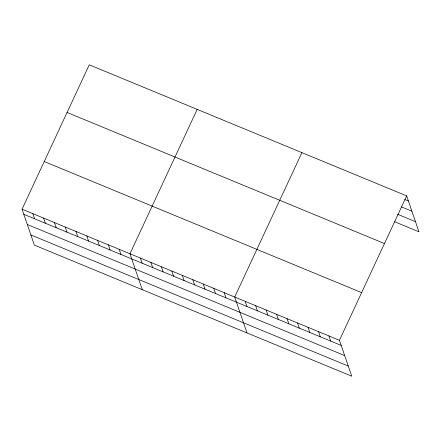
<?xml version="1.0" encoding="UTF-8"?>
<svg xmlns="http://www.w3.org/2000/svg" width="441" height="441" viewBox="0 0 441 441"><rect width="100%" height="100%" fill="white"/><g stroke="black" fill="none" stroke-linecap="round" stroke-linejoin="round"><path stroke-width="0.66" d="M406.657 195.898L339.443 340.287L351.736 376.195L34.343 245.102L22.05 209.194L89.264 64.805L406.657 195.898L418.95 231.806L394.304 221.625M197.177 109.374L129.963 253.768L142.256 289.676M301.914 152.636L234.7 297.025L246.999 332.938M404.717 199.514L408.416 201.041M401.42 206.868L411.894 211.189M397.606 214.271L415.472 221.652M67.082 112.449L384.475 243.548M44.232 161.544L361.62 292.637M22.05 209.194L339.443 340.287M23.808 214.337L341.202 345.43M27.287 224.491L344.675 355.584M30.87 234.948L348.258 366.047M328.964 335.965L330.728 341.102M318.49 331.638L320.254 336.781M308.016 327.31L309.78 332.453M297.543 322.983L299.307 328.126M287.069 318.656L288.833 323.799M276.595 314.334L278.359 319.471M266.121 310.006L267.885 315.15M255.648 305.679L257.412 310.822M245.174 301.352L246.938 306.495M224.226 292.703L225.99 297.846M213.753 288.375L215.517 293.519M203.279 284.048L205.043 289.191M192.805 279.721L194.569 284.864M182.331 275.399L184.095 280.537M171.858 271.072L173.616 276.215M161.384 266.744L163.142 271.888M150.91 262.417L152.669 267.56M140.436 258.09L142.195 263.233M119.169 249.308L120.933 254.451M108.381 244.854L110.14 249.992M97.588 240.395L99.352 245.538M86.8 235.935L88.558 241.078M76.006 231.481L77.765 236.624M65.213 227.021L66.977 232.164M54.425 222.567L56.183 227.71M43.631 218.108L45.395 223.251M32.843 213.653L34.602 218.791"/></g></svg>
